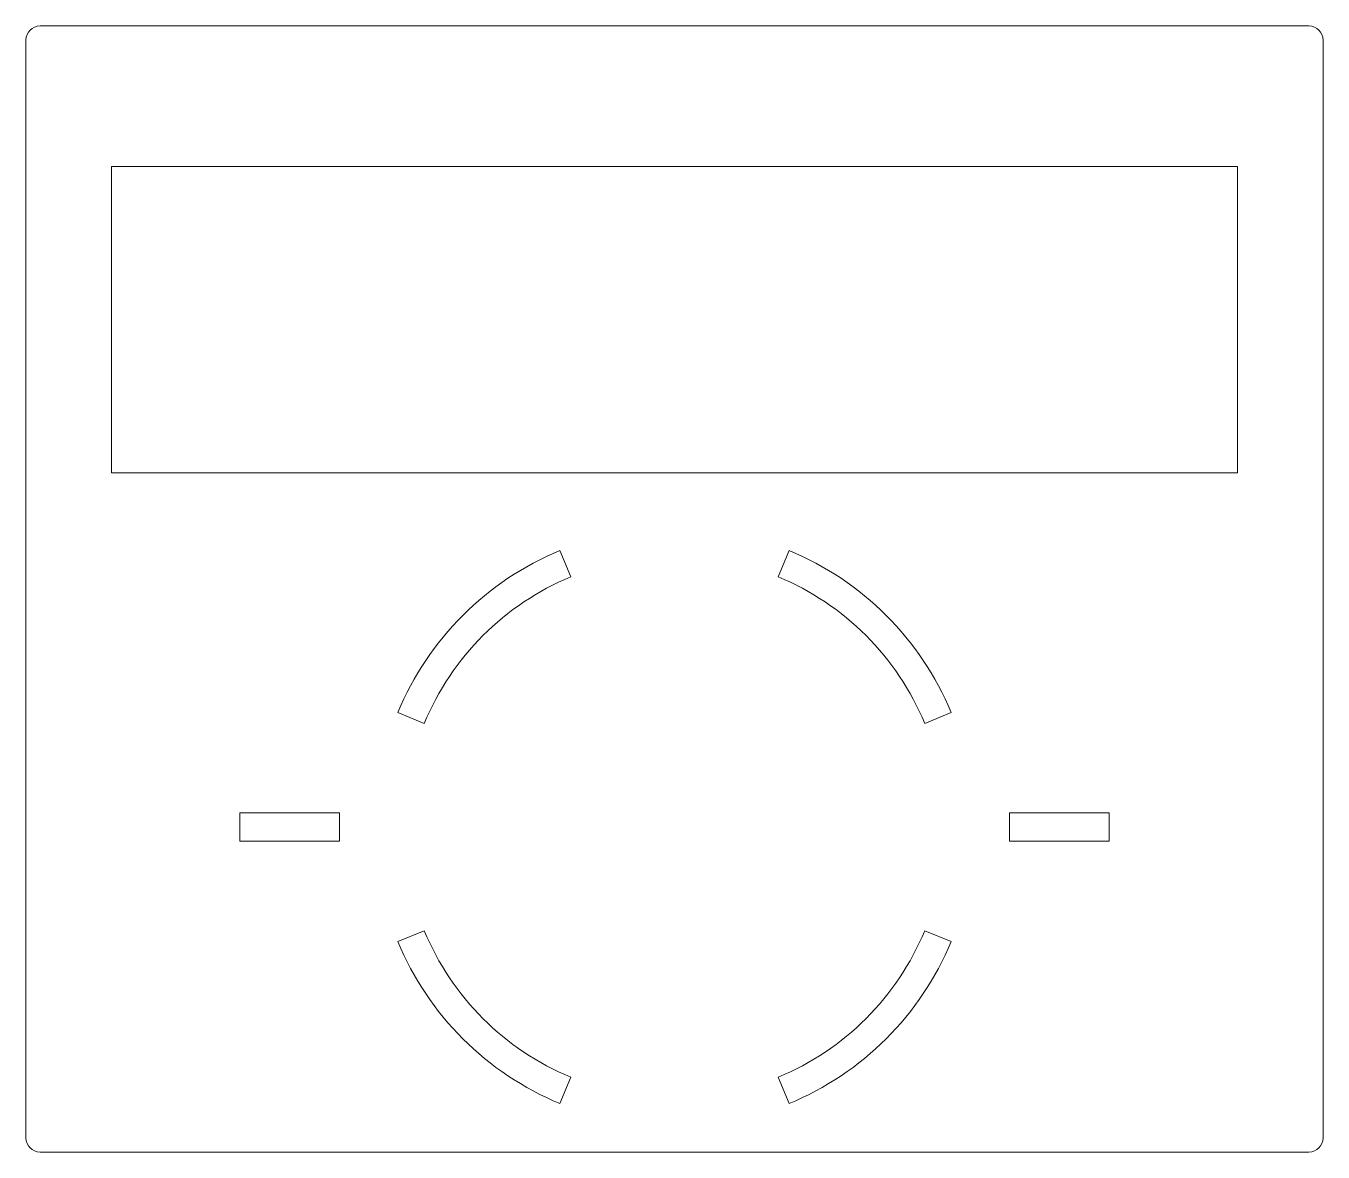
# Model space of a CAD drawing. Header units: millimetres. Extents: x -45.5 to 45.5, y -39.5 to 39.5.
import ezdxf

# ---------------------------------------------------------------- set-up
doc = ezdxf.new("R2010")
doc.units = ezdxf.units.MM

msp = doc.modelspace()

# ---------------------------------------------------------------- linework, layer by layer
at = {"color": 7, "linetype": 'Continuous', "lineweight": 15}
for p, q in [((44.5, 39.5), (-44.5, 39.5)), ((-45.5, 38.5), (-45.5, -38.5)), ((45.5, -38.5), (45.5, 38.5)), ((39.5, 29.65), (-39.5, 29.65)), ((-39.5, 29.65), (-39.5, 8.15)), ((39.5, 8.15), (39.5, 29.65)), ((-39.5, 8.15), (39.5, 8.15)), ((-7.271, 0.854), (-8.036, 2.701)), ((8.036, 2.701), (7.271, 0.854)), ((-19.401, -8.664), (-17.554, -9.429)), ((17.554, -9.429), (19.401, -8.664)), ((-23.5, -15.7), (-30.5, -15.7)), ((-30.5, -15.7), (-30.5, -17.7)), ((-23.5, -17.7), (-23.5, -15.7)), ((23.5, -15.7), (23.5, -17.7)), ((30.5, -15.7), (23.5, -15.7)), ((30.5, -17.7), (30.5, -15.7)), ((-30.5, -17.7), (-23.5, -17.7)), ((23.5, -17.7), (30.5, -17.7)), ((-17.554, -23.971), (-19.401, -24.736)), ((19.401, -24.736), (17.554, -23.971)), ((-8.036, -36.101), (-7.271, -34.254)), ((7.271, -34.254), (8.036, -36.101)), ((-44.5, -39.5), (44.5, -39.5))]:
    msp.add_line(p, q, dxfattribs=at)
for centre, radius, start, end in [((-44.5, 38.5), 1, 90, 180), ((44.5, 38.5), 1, 0, 90), ((0, -16.7), 21, 112.5, 157.5), ((0, -16.7), 21, 22.5, 67.5), ((0, -16.7), 19, 112.5, 157.5), ((0, -16.7), 19, 22.5, 67.5), ((0, -16.7), 19, 202.5, 247.5), ((0, -16.7), 19, 292.5, 337.5), ((0, -16.7), 21, 202.5, 247.5), ((0, -16.7), 21, 292.5, 337.5), ((-44.5, -38.5), 1, 180, 270), ((44.5, -38.5), 1, 270, 0)]:
    msp.add_arc(centre, radius, start, end, dxfattribs=at)

doc.saveas('drawing.dxf')
